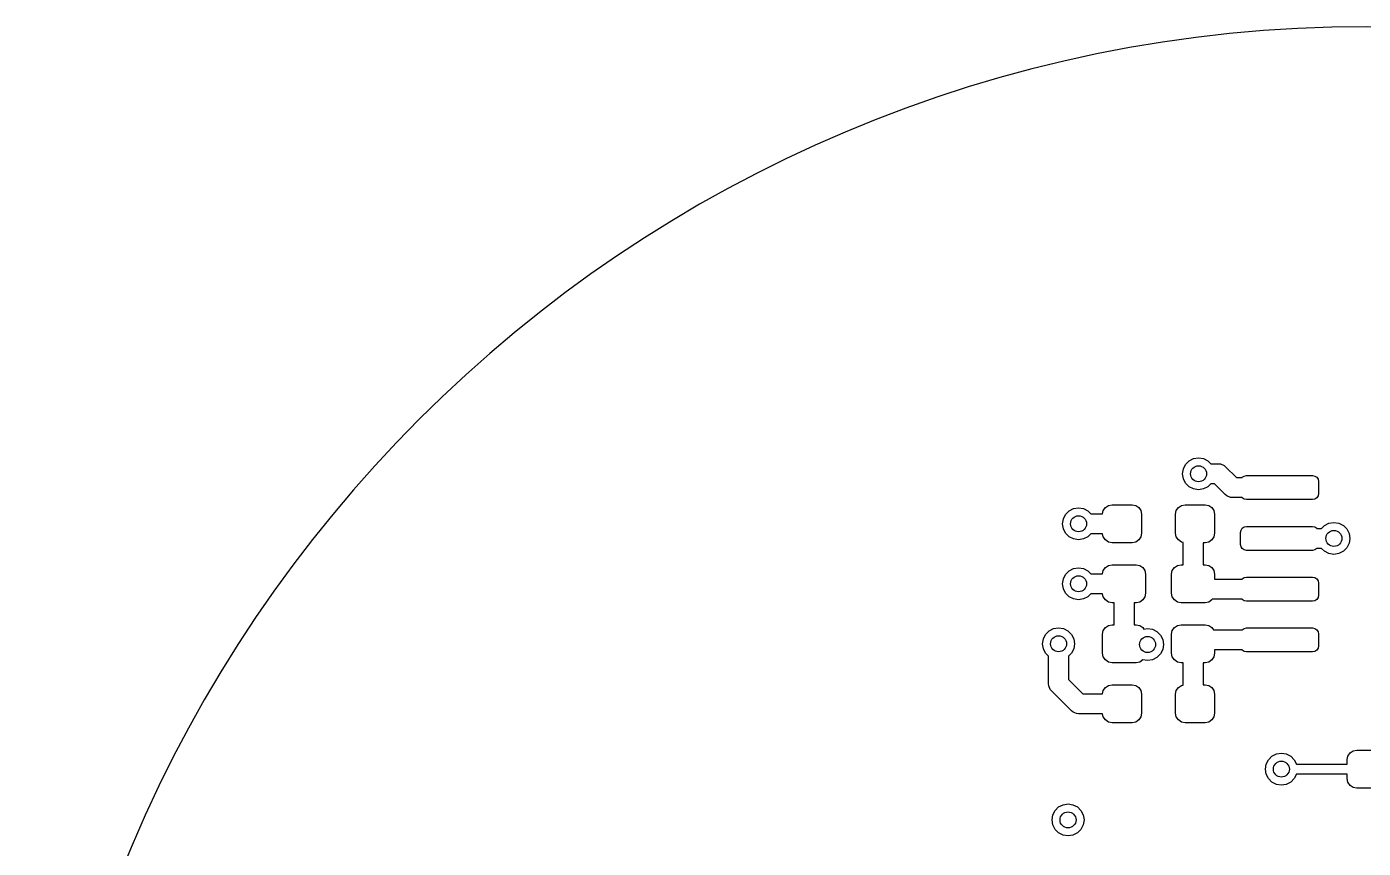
# Model space of a CAD drawing. Extents: x 116 to 183, y -110.2 to -37.6.
# Drawn here: x 115.95 to 149.37, y -58.11 to -37.57 of the extents above; entities that cross this region are included whole.
import ezdxf

# ---------------------------------------------------------------- set-up
doc = ezdxf.new("R2010")
doc.units = 0
doc.layers.add('BLACK', color=7, linetype='CONTINUOUS')

msp = doc.modelspace()

# ---------------------------------------------------------------- linework, layer by layer
at = {"layer": 'BLACK', "linetype": 'CONTINUOUS'}
for p, q in [((144.926393, -48.514886), (145.014886, -48.426393)), ((145.014886, -48.426393), (145.126393, -48.369577)), ((145.126393, -48.369577), (145.25, -48.35)), ((145.25, -48.35), (145.373607, -48.369577)), ((145.373607, -48.369577), (145.485114, -48.426393)), ((145.485114, -48.426393), (145.558721, -48.5)), ((144.85, -48.75), (144.869577, -48.626393)), ((144.869577, -48.873607), (144.85, -48.75)), ((144.869577, -48.626393), (144.926393, -48.514886)), ((145.558721, -48.5), (145.75, -48.5)), ((145.75, -48.5), (145.798773, -48.504804)), ((145.798773, -48.504804), (145.888893, -48.542133)), ((145.888893, -48.542133), (145.888897, -48.542137)), ((145.888897, -48.542137), (145.926777, -48.573223)), ((145.926777, -48.573223), (146.198553, -48.845)), ((144.926393, -48.985114), (144.869577, -48.873607)), ((145.014886, -49.073607), (144.926393, -48.985114)), ((145.126393, -49.130423), (145.014886, -49.073607)), ((145.485114, -49.073607), (145.373607, -49.130423)), ((145.558721, -49), (145.485114, -49.073607)), ((145.646446, -49), (145.558721, -49)), ((145.918224, -49.271777), (145.646446, -49)), ((146.198553, -48.845), (146.339881, -48.845)), ((146.339881, -48.845), (146.343934, -48.838934)), ((146.343934, -48.838934), (146.392597, -48.806418)), ((146.392597, -48.806418), (146.45, -48.795)), ((146.45, -48.795), (148.1, -48.795)), ((148.1, -48.795), (148.157403, -48.806418)), ((148.157403, -48.806418), (148.206066, -48.838934)), ((148.206066, -48.838934), (148.238582, -48.887597)), ((148.238582, -48.887597), (148.25, -48.945)), ((148.25, -48.945), (148.25, -49.245)), ((145.25, -49.15), (145.126393, -49.130423)), ((145.373607, -49.130423), (145.25, -49.15)), ((145.956108, -49.302868), (145.918224, -49.271777)), ((146.046228, -49.340197), (145.956108, -49.302868)), ((146.046237, -49.340197), (146.046228, -49.340197)), ((146.095, -49.345), (146.046237, -49.340197)), ((146.339881, -49.345), (146.095, -49.345)), ((146.343934, -49.351066), (146.339881, -49.345)), ((146.392597, -49.383582), (146.343934, -49.351066)), ((146.45, -49.395), (146.392597, -49.383582)), ((148.1, -49.395), (146.45, -49.395)), ((148.157403, -49.383582), (148.1, -49.395)), ((148.206066, -49.351066), (148.157403, -49.383582)), ((148.238582, -49.302403), (148.206066, -49.351066)), ((148.25, -49.245), (148.238582, -49.302403)), ((141.869577, -49.876393), (141.926393, -49.764886)), ((141.926393, -49.764886), (142.014886, -49.676393)), ((142.014886, -49.676393), (142.126393, -49.619577)), ((142.126393, -49.619577), (142.25, -49.6)), ((142.25, -49.6), (142.373607, -49.619577)), ((142.373607, -49.619577), (142.485114, -49.676393)), ((142.485114, -49.676393), (142.558721, -49.75)), ((142.558721, -49.75), (142.852486, -49.75)), ((142.852486, -49.75), (142.868079, -49.671613)), ((142.868079, -49.671613), (142.919562, -49.594562)), ((142.919562, -49.594562), (142.996613, -49.543079)), ((142.996613, -49.543079), (143.0875, -49.525)), ((143.0875, -49.525), (143.5875, -49.525)), ((143.5875, -49.525), (143.678387, -49.543079)), ((143.678387, -49.543079), (143.755438, -49.594562)), ((143.755438, -49.594562), (143.806921, -49.671613)), ((143.806921, -49.671613), (143.825, -49.7625)), ((143.825, -49.7625), (143.825, -50.2375)), ((144.675, -49.7625), (144.693079, -49.671613)), ((144.675, -50.2375), (144.675, -49.7625)), ((144.693079, -49.671613), (144.744562, -49.594562)), ((144.744562, -49.594562), (144.821613, -49.543079)), ((144.821613, -49.543079), (144.9125, -49.525)), ((144.9125, -49.525), (145.4125, -49.525)), ((145.4125, -49.525), (145.503387, -49.543079)), ((145.503387, -49.543079), (145.580438, -49.594562)), ((145.580438, -49.594562), (145.631921, -49.671613)), ((145.631921, -49.671613), (145.65, -49.7625)), ((145.65, -49.7625), (145.65, -50.2375)), ((141.85, -50), (141.869577, -49.876393)), ((141.869577, -50.123607), (141.85, -50)), ((141.926393, -50.235114), (141.869577, -50.123607)), ((146.311418, -50.157597), (146.343934, -50.108934)), ((146.343934, -50.108934), (146.392597, -50.076418)), ((146.392597, -50.076418), (146.45, -50.065)), ((146.45, -50.065), (148.1, -50.065)), ((148.1, -50.065), (148.157403, -50.076418)), ((148.157403, -50.076418), (148.206066, -50.108934)), ((148.206066, -50.108934), (148.210119, -50.115)), ((148.210119, -50.115), (148.326279, -50.115)), ((148.326279, -50.115), (148.399886, -50.041393)), ((148.399886, -50.041393), (148.511393, -49.984577)), ((148.511393, -49.984577), (148.635, -49.965)), ((148.635, -49.965), (148.758607, -49.984577)), ((148.758607, -49.984577), (148.870114, -50.041393)), ((148.870114, -50.041393), (148.958607, -50.129886)), ((142.014886, -50.323607), (141.926393, -50.235114)), ((142.126393, -50.380423), (142.014886, -50.323607)), ((142.25, -50.4), (142.126393, -50.380423)), ((142.373607, -50.380423), (142.25, -50.4)), ((142.485114, -50.323607), (142.373607, -50.380423)), ((142.558721, -50.25), (142.485114, -50.323607)), ((142.852486, -50.25), (142.558721, -50.25)), ((142.868079, -50.328387), (142.852486, -50.25)), ((142.919562, -50.405438), (142.868079, -50.328387)), ((142.996613, -50.456921), (142.919562, -50.405438)), ((143.0875, -50.475), (142.996613, -50.456921)), ((143.678387, -50.456921), (143.5875, -50.475)), ((143.755438, -50.405438), (143.678387, -50.456921)), ((143.806921, -50.328387), (143.755438, -50.405438)), ((143.825, -50.2375), (143.806921, -50.328387)), ((144.693079, -50.328387), (144.675, -50.2375)), ((144.744562, -50.405438), (144.693079, -50.328387)), ((144.821613, -50.456921), (144.744562, -50.405438)), ((144.8625, -50.465054), (144.821613, -50.456921)), ((145.503387, -50.456921), (145.4125, -50.475)), ((145.580438, -50.405438), (145.503387, -50.456921)), ((145.631921, -50.328387), (145.580438, -50.405438)), ((145.65, -50.2375), (145.631921, -50.328387)), ((146.3, -50.215), (146.311418, -50.157597)), ((146.3, -50.515), (146.3, -50.215)), ((148.958607, -50.129886), (149.015423, -50.241393)), ((149.015423, -50.241393), (149.035, -50.365)), ((149.035, -50.365), (149.015423, -50.488607)), ((143.5875, -50.475), (143.0875, -50.475)), ((144.8625, -51.025), (144.8625, -50.465054)), ((145.4125, -50.475), (145.3625, -50.475)), ((145.3625, -50.475), (145.3625, -51.025)), ((146.311418, -50.572403), (146.3, -50.515)), ((146.343934, -50.621066), (146.311418, -50.572403)), ((146.392597, -50.653582), (146.343934, -50.621066)), ((146.45, -50.665), (146.392597, -50.653582)), ((148.1, -50.665), (146.45, -50.665)), ((148.157403, -50.653582), (148.1, -50.665)), ((148.206066, -50.621066), (148.157403, -50.653582)), ((148.210119, -50.615), (148.206066, -50.621066)), ((148.326279, -50.615), (148.210119, -50.615)), ((148.399886, -50.688607), (148.326279, -50.615)), ((148.511393, -50.745423), (148.399886, -50.688607)), ((148.635, -50.765), (148.511393, -50.745423)), ((148.758607, -50.745423), (148.635, -50.765)), ((148.870114, -50.688607), (148.758607, -50.745423)), ((148.958607, -50.600114), (148.870114, -50.688607)), ((149.015423, -50.488607), (148.958607, -50.600114)), ((142.014886, -51.176393), (142.126393, -51.119577)), ((142.126393, -51.119577), (142.25, -51.1)), ((142.25, -51.1), (142.373607, -51.119577)), ((142.373607, -51.119577), (142.485114, -51.176393)), ((142.868079, -51.171613), (142.919562, -51.094562)), ((142.919562, -51.094562), (142.996613, -51.043079)), ((142.996613, -51.043079), (143.0875, -51.025)), ((143.0875, -51.025), (143.6875, -51.025)), ((143.6875, -51.025), (143.778387, -51.043079)), ((143.778387, -51.043079), (143.855438, -51.094562)), ((143.855438, -51.094562), (143.906921, -51.171613)), ((144.593079, -51.171613), (144.644562, -51.094562)), ((144.644562, -51.094562), (144.721613, -51.043079)), ((144.721613, -51.043079), (144.8125, -51.025)), ((144.8125, -51.025), (144.8625, -51.025)), ((145.3625, -51.025), (145.4125, -51.025)), ((145.4125, -51.025), (145.503387, -51.043079)), ((145.503387, -51.043079), (145.580438, -51.094562)), ((145.580438, -51.094562), (145.631921, -51.171613)), ((141.85, -51.5), (141.869577, -51.376393)), ((141.869577, -51.376393), (141.926393, -51.264886)), ((141.926393, -51.264886), (142.014886, -51.176393)), ((142.485114, -51.176393), (142.558721, -51.25)), ((142.558721, -51.25), (142.852486, -51.25)), ((142.852486, -51.25), (142.868079, -51.171613)), ((143.906921, -51.171613), (143.925, -51.2625)), ((143.925, -51.2625), (143.925, -51.7375)), ((144.575, -51.2625), (144.593079, -51.171613)), ((144.575, -51.7375), (144.575, -51.2625)), ((145.631921, -51.171613), (145.65, -51.2625)), ((145.65, -51.2625), (145.65, -51.385)), ((145.65, -51.385), (146.339881, -51.385)), ((146.339881, -51.385), (146.343934, -51.378934)), ((146.343934, -51.378934), (146.392597, -51.346418)), ((146.392597, -51.346418), (146.45, -51.335)), ((146.45, -51.335), (148.1, -51.335)), ((148.1, -51.335), (148.157403, -51.346418)), ((148.157403, -51.346418), (148.206066, -51.378934)), ((148.206066, -51.378934), (148.238582, -51.427597)), ((148.238582, -51.427597), (148.25, -51.485)), ((141.869577, -51.623607), (141.85, -51.5)), ((141.926393, -51.735114), (141.869577, -51.623607)), ((142.014886, -51.823607), (141.926393, -51.735114)), ((142.558721, -51.75), (142.485114, -51.823607)), ((142.852486, -51.75), (142.558721, -51.75)), ((142.868079, -51.828387), (142.852486, -51.75)), ((143.925, -51.7375), (143.906921, -51.828387)), ((144.593079, -51.828387), (144.575, -51.7375)), ((148.25, -51.785), (148.238582, -51.842403)), ((148.25, -51.485), (148.25, -51.785)), ((142.126393, -51.880423), (142.014886, -51.823607)), ((142.25, -51.9), (142.126393, -51.880423)), ((142.373607, -51.880423), (142.25, -51.9)), ((142.485114, -51.823607), (142.373607, -51.880423)), ((142.919562, -51.905438), (142.868079, -51.828387)), ((142.996613, -51.956921), (142.919562, -51.905438)), ((143.0875, -51.975), (142.996613, -51.956921)), ((143.1375, -51.975), (143.0875, -51.975)), ((143.1375, -52.525), (143.1375, -51.975)), ((143.6875, -51.975), (143.6375, -51.975)), ((143.6375, -51.975), (143.6375, -52.525)), ((143.778387, -51.956921), (143.6875, -51.975)), ((143.855438, -51.905438), (143.778387, -51.956921)), ((143.906921, -51.828387), (143.855438, -51.905438)), ((144.644562, -51.905438), (144.593079, -51.828387)), ((144.721613, -51.956921), (144.644562, -51.905438)), ((144.8125, -51.975), (144.721613, -51.956921)), ((145.4125, -51.975), (144.8125, -51.975)), ((145.503387, -51.956921), (145.4125, -51.975)), ((145.580438, -51.905438), (145.503387, -51.956921)), ((145.594094, -51.885), (145.580438, -51.905438)), ((146.339881, -51.885), (145.594094, -51.885)), ((146.343934, -51.891066), (146.339881, -51.885)), ((146.392597, -51.923582), (146.343934, -51.891066)), ((146.45, -51.935), (146.392597, -51.923582)), ((148.1, -51.935), (146.45, -51.935)), ((148.157403, -51.923582), (148.1, -51.935)), ((148.206066, -51.891066), (148.157403, -51.923582)), ((148.238582, -51.842403), (148.206066, -51.891066)), ((141.369577, -52.876393), (141.426393, -52.764886)), ((141.426393, -52.764886), (141.514886, -52.676393)), ((141.514886, -52.676393), (141.626393, -52.619577)), ((141.626393, -52.619577), (141.75, -52.6)), ((141.75, -52.6), (141.873607, -52.619577)), ((141.873607, -52.619577), (141.985114, -52.676393)), ((141.985114, -52.676393), (142.073607, -52.764886)), ((142.073607, -52.764886), (142.130423, -52.876393)), ((142.85, -52.7625), (142.868079, -52.671613)), ((142.85, -53.2375), (142.85, -52.7625)), ((142.868079, -52.671613), (142.919562, -52.594562)), ((142.919562, -52.594562), (142.996613, -52.543079)), ((142.996613, -52.543079), (143.0875, -52.525)), ((143.0875, -52.525), (143.1375, -52.525)), ((143.6375, -52.525), (143.6875, -52.525)), ((143.6875, -52.525), (143.778387, -52.543079)), ((143.778387, -52.543079), (143.855438, -52.594562)), ((143.855438, -52.594562), (143.881059, -52.632908)), ((143.881059, -52.632908), (143.975, -52.61803)), ((143.975, -52.61803), (144.098607, -52.637607)), ((144.098607, -52.637607), (144.210114, -52.694423)), ((144.210114, -52.694423), (144.298607, -52.782916)), ((144.298607, -52.782916), (144.355423, -52.894423)), ((144.575, -52.7625), (144.593079, -52.671613)), ((144.575, -53.2375), (144.575, -52.7625)), ((144.593079, -52.671613), (144.644562, -52.594562)), ((144.644562, -52.594562), (144.721613, -52.543079)), ((144.721613, -52.543079), (144.8125, -52.525)), ((144.8125, -52.525), (145.4125, -52.525)), ((145.4125, -52.525), (145.503387, -52.543079)), ((145.503387, -52.543079), (145.580438, -52.594562)), ((145.580438, -52.594562), (145.620821, -52.655)), ((145.620821, -52.655), (146.339881, -52.655)), ((146.339881, -52.655), (146.343934, -52.648934)), ((146.343934, -52.648934), (146.392597, -52.616418)), ((146.392597, -52.616418), (146.45, -52.605)), ((146.45, -52.605), (148.1, -52.605)), ((148.1, -52.605), (148.157403, -52.616418)), ((148.157403, -52.616418), (148.206066, -52.648934)), ((148.206066, -52.648934), (148.238582, -52.697597)), ((148.238582, -52.697597), (148.25, -52.755)), ((148.25, -52.755), (148.25, -53.055)), ((141.35, -53), (141.369577, -52.876393)), ((141.369577, -53.123607), (141.35, -53)), ((141.426393, -53.235114), (141.369577, -53.123607)), ((142.130423, -53.123607), (142.073607, -53.235114)), ((142.130423, -52.876393), (142.15, -53)), ((142.15, -53), (142.130423, -53.123607)), ((144.355423, -52.894423), (144.375, -53.01803)), ((144.375, -53.01803), (144.355423, -53.141637)), ((148.238582, -53.112403), (148.206066, -53.161066)), ((148.25, -53.055), (148.238582, -53.112403)), ((141.5, -53.308721), (141.426393, -53.235114)), ((141.5, -54), (141.5, -53.308721)), ((142.073607, -53.235114), (142, -53.308721)), ((142, -53.308721), (142, -53.896446)), ((142.868079, -53.328387), (142.85, -53.2375)), ((142.919562, -53.405438), (142.868079, -53.328387)), ((142.996613, -53.456921), (142.919562, -53.405438)), ((143.0875, -53.475), (142.996613, -53.456921)), ((143.778387, -53.456921), (143.6875, -53.475)), ((143.855438, -53.405438), (143.778387, -53.456921)), ((143.859271, -53.3997), (143.855438, -53.405438)), ((143.975, -53.41803), (143.859271, -53.3997)), ((144.098607, -53.398453), (143.975, -53.41803)), ((144.210114, -53.341637), (144.098607, -53.398453)), ((144.298607, -53.253144), (144.210114, -53.341637)), ((144.355423, -53.141637), (144.298607, -53.253144)), ((144.593079, -53.328387), (144.575, -53.2375)), ((144.644562, -53.405438), (144.593079, -53.328387)), ((144.721613, -53.456921), (144.644562, -53.405438)), ((144.8125, -53.475), (144.721613, -53.456921)), ((145.503387, -53.456921), (145.4125, -53.475)), ((145.580438, -53.405438), (145.503387, -53.456921)), ((145.631921, -53.328387), (145.580438, -53.405438)), ((145.65, -53.2375), (145.631921, -53.328387)), ((146.339881, -53.155), (145.65, -53.155)), ((145.65, -53.155), (145.65, -53.2375)), ((146.343934, -53.161066), (146.339881, -53.155)), ((146.392597, -53.193582), (146.343934, -53.161066)), ((146.45, -53.205), (146.392597, -53.193582)), ((148.1, -53.205), (146.45, -53.205)), ((148.157403, -53.193582), (148.1, -53.205)), ((148.206066, -53.161066), (148.157403, -53.193582)), ((143.6875, -53.475), (143.0875, -53.475)), ((144.8625, -53.475), (144.8125, -53.475)), ((144.8625, -54.034945), (144.8625, -53.475)), ((145.4125, -53.475), (145.3625, -53.475)), ((145.3625, -53.475), (145.3625, -54.025)), ((141.504804, -54.048773), (141.5, -54)), ((141.542133, -54.138893), (141.504804, -54.048773)), ((142, -53.896446), (142.353554, -54.25)), ((142.868079, -54.171613), (142.919562, -54.094562)), ((142.919562, -54.094562), (142.996613, -54.043079)), ((142.996613, -54.043079), (143.0875, -54.025)), ((143.0875, -54.025), (143.5875, -54.025)), ((143.5875, -54.025), (143.678387, -54.043079)), ((143.678387, -54.043079), (143.755438, -54.094562)), ((143.755438, -54.094562), (143.806921, -54.171613)), ((144.693079, -54.171613), (144.744562, -54.094562)), ((144.744562, -54.094562), (144.821613, -54.043079)), ((144.821613, -54.043079), (144.8625, -54.034945)), ((145.3625, -54.025), (145.4125, -54.025)), ((145.4125, -54.025), (145.503387, -54.043079)), ((145.503387, -54.043079), (145.580438, -54.094562)), ((145.580438, -54.094562), (145.631921, -54.171613)), ((141.542137, -54.138897), (141.542133, -54.138893)), ((141.573223, -54.176777), (141.542137, -54.138897)), ((142.073223, -54.676777), (141.573223, -54.176777)), ((142.353554, -54.25), (142.852486, -54.25)), ((142.852486, -54.25), (142.868079, -54.171613)), ((143.806921, -54.171613), (143.825, -54.2625)), ((143.825, -54.2625), (143.825, -54.7375)), ((144.675, -54.2625), (144.693079, -54.171613)), ((144.675, -54.7375), (144.675, -54.2625)), ((145.631921, -54.171613), (145.65, -54.2625)), ((145.65, -54.2625), (145.65, -54.7375)), ((142.111108, -54.707868), (142.073223, -54.676777)), ((142.201228, -54.745197), (142.111108, -54.707868)), ((142.201237, -54.745197), (142.201228, -54.745197)), ((142.25, -54.75), (142.201237, -54.745197)), ((142.852486, -54.75), (142.25, -54.75)), ((142.868079, -54.828387), (142.852486, -54.75)), ((143.825, -54.7375), (143.806921, -54.828387)), ((144.693079, -54.828387), (144.675, -54.7375)), ((145.65, -54.7375), (145.631921, -54.828387)), ((142.919562, -54.905438), (142.868079, -54.828387)), ((142.996613, -54.956921), (142.919562, -54.905438)), ((143.0875, -54.975), (142.996613, -54.956921)), ((143.5875, -54.975), (143.0875, -54.975)), ((143.678387, -54.956921), (143.5875, -54.975)), ((143.755438, -54.905438), (143.678387, -54.956921)), ((143.806921, -54.828387), (143.755438, -54.905438)), ((144.744562, -54.905438), (144.693079, -54.828387)), ((144.821613, -54.956921), (144.744562, -54.905438)), ((144.9125, -54.975), (144.821613, -54.956921)), ((145.4125, -54.975), (144.9125, -54.975)), ((145.503387, -54.956921), (145.4125, -54.975)), ((145.580438, -54.905438), (145.503387, -54.956921)), ((145.631921, -54.828387), (145.580438, -54.905438)), ((147.084886, -55.810393), (147.196393, -55.753577)), ((147.196393, -55.753577), (147.32, -55.734)), ((147.32, -55.734), (147.443607, -55.753577)), ((147.443607, -55.753577), (147.555114, -55.810393)), ((148.968, -55.8965), (148.986079, -55.805613)), ((148.986079, -55.805613), (149.037562, -55.728562)), ((149.037562, -55.728562), (149.114613, -55.677079)), ((149.114613, -55.677079), (149.2055, -55.659)), ((149.2055, -55.659), (149.8055, -55.659)), ((146.92, -56.134), (146.939577, -56.010393)), ((146.939577, -56.257607), (146.92, -56.134)), ((146.939577, -56.010393), (146.996393, -55.898886)), ((146.996393, -55.898886), (147.084886, -55.810393)), ((147.555114, -55.810393), (147.643607, -55.898886)), ((147.643607, -55.898886), (147.699713, -56.009)), ((147.699713, -56.009), (148.968, -56.009)), ((148.968, -56.009), (148.968, -55.8965)), ((146.996393, -56.369114), (146.939577, -56.257607)), ((147.084886, -56.457607), (146.996393, -56.369114)), ((147.196393, -56.514423), (147.084886, -56.457607)), ((147.555114, -56.457607), (147.443607, -56.514423)), ((147.643607, -56.369114), (147.555114, -56.457607)), ((147.699713, -56.259), (147.643607, -56.369114)), ((148.968, -56.259), (147.699713, -56.259)), ((148.968, -56.3715), (148.968, -56.259)), ((148.986079, -56.462387), (148.968, -56.3715)), ((149.037562, -56.539438), (148.986079, -56.462387)), ((147.32, -56.534), (147.196393, -56.514423)), ((147.443607, -56.514423), (147.32, -56.534)), ((149.114613, -56.590921), (149.037562, -56.539438)), ((149.2055, -56.609), (149.114613, -56.590921)), ((149.8055, -56.609), (149.2055, -56.609)), ((141.662393, -57.168886), (141.750886, -57.080393)), ((141.750886, -57.080393), (141.862393, -57.023577)), ((141.862393, -57.023577), (141.986, -57.004)), ((141.986, -57.004), (142.109607, -57.023577)), ((142.109607, -57.023577), (142.221114, -57.080393)), ((142.221114, -57.080393), (142.309607, -57.168886)), ((141.586, -57.404), (141.605577, -57.280393)), ((141.605577, -57.527607), (141.586, -57.404)), ((141.605577, -57.280393), (141.662393, -57.168886)), ((142.309607, -57.168886), (142.366423, -57.280393)), ((142.366423, -57.280393), (142.386, -57.404)), ((142.386, -57.404), (142.366423, -57.527607)), ((141.662393, -57.639114), (141.605577, -57.527607)), ((141.750886, -57.727607), (141.662393, -57.639114)), ((141.862393, -57.784423), (141.750886, -57.727607)), ((141.986, -57.804), (141.862393, -57.784423)), ((142.109607, -57.784423), (141.986, -57.804)), ((142.221114, -57.727607), (142.109607, -57.784423)), ((142.309607, -57.639114), (142.221114, -57.727607)), ((142.366423, -57.527607), (142.309607, -57.639114))]:
    msp.add_line(p, q, dxfattribs=at)
at = {"layer": 'BLACK'}
for centre in [(145.25, -48.75), (142.25, -50), (148.635, -50.365), (142.25, -51.5), (141.75, -53), (143.975, -53.01803), (147.32, -56.134), (141.986, -57.404)]:
    msp.add_circle(centre, 0.2, dxfattribs=at)
msp.add_arc((149.450502, -71.074296), 33.5, 0, 180, dxfattribs=at)

doc.saveas('drawing.dxf')
